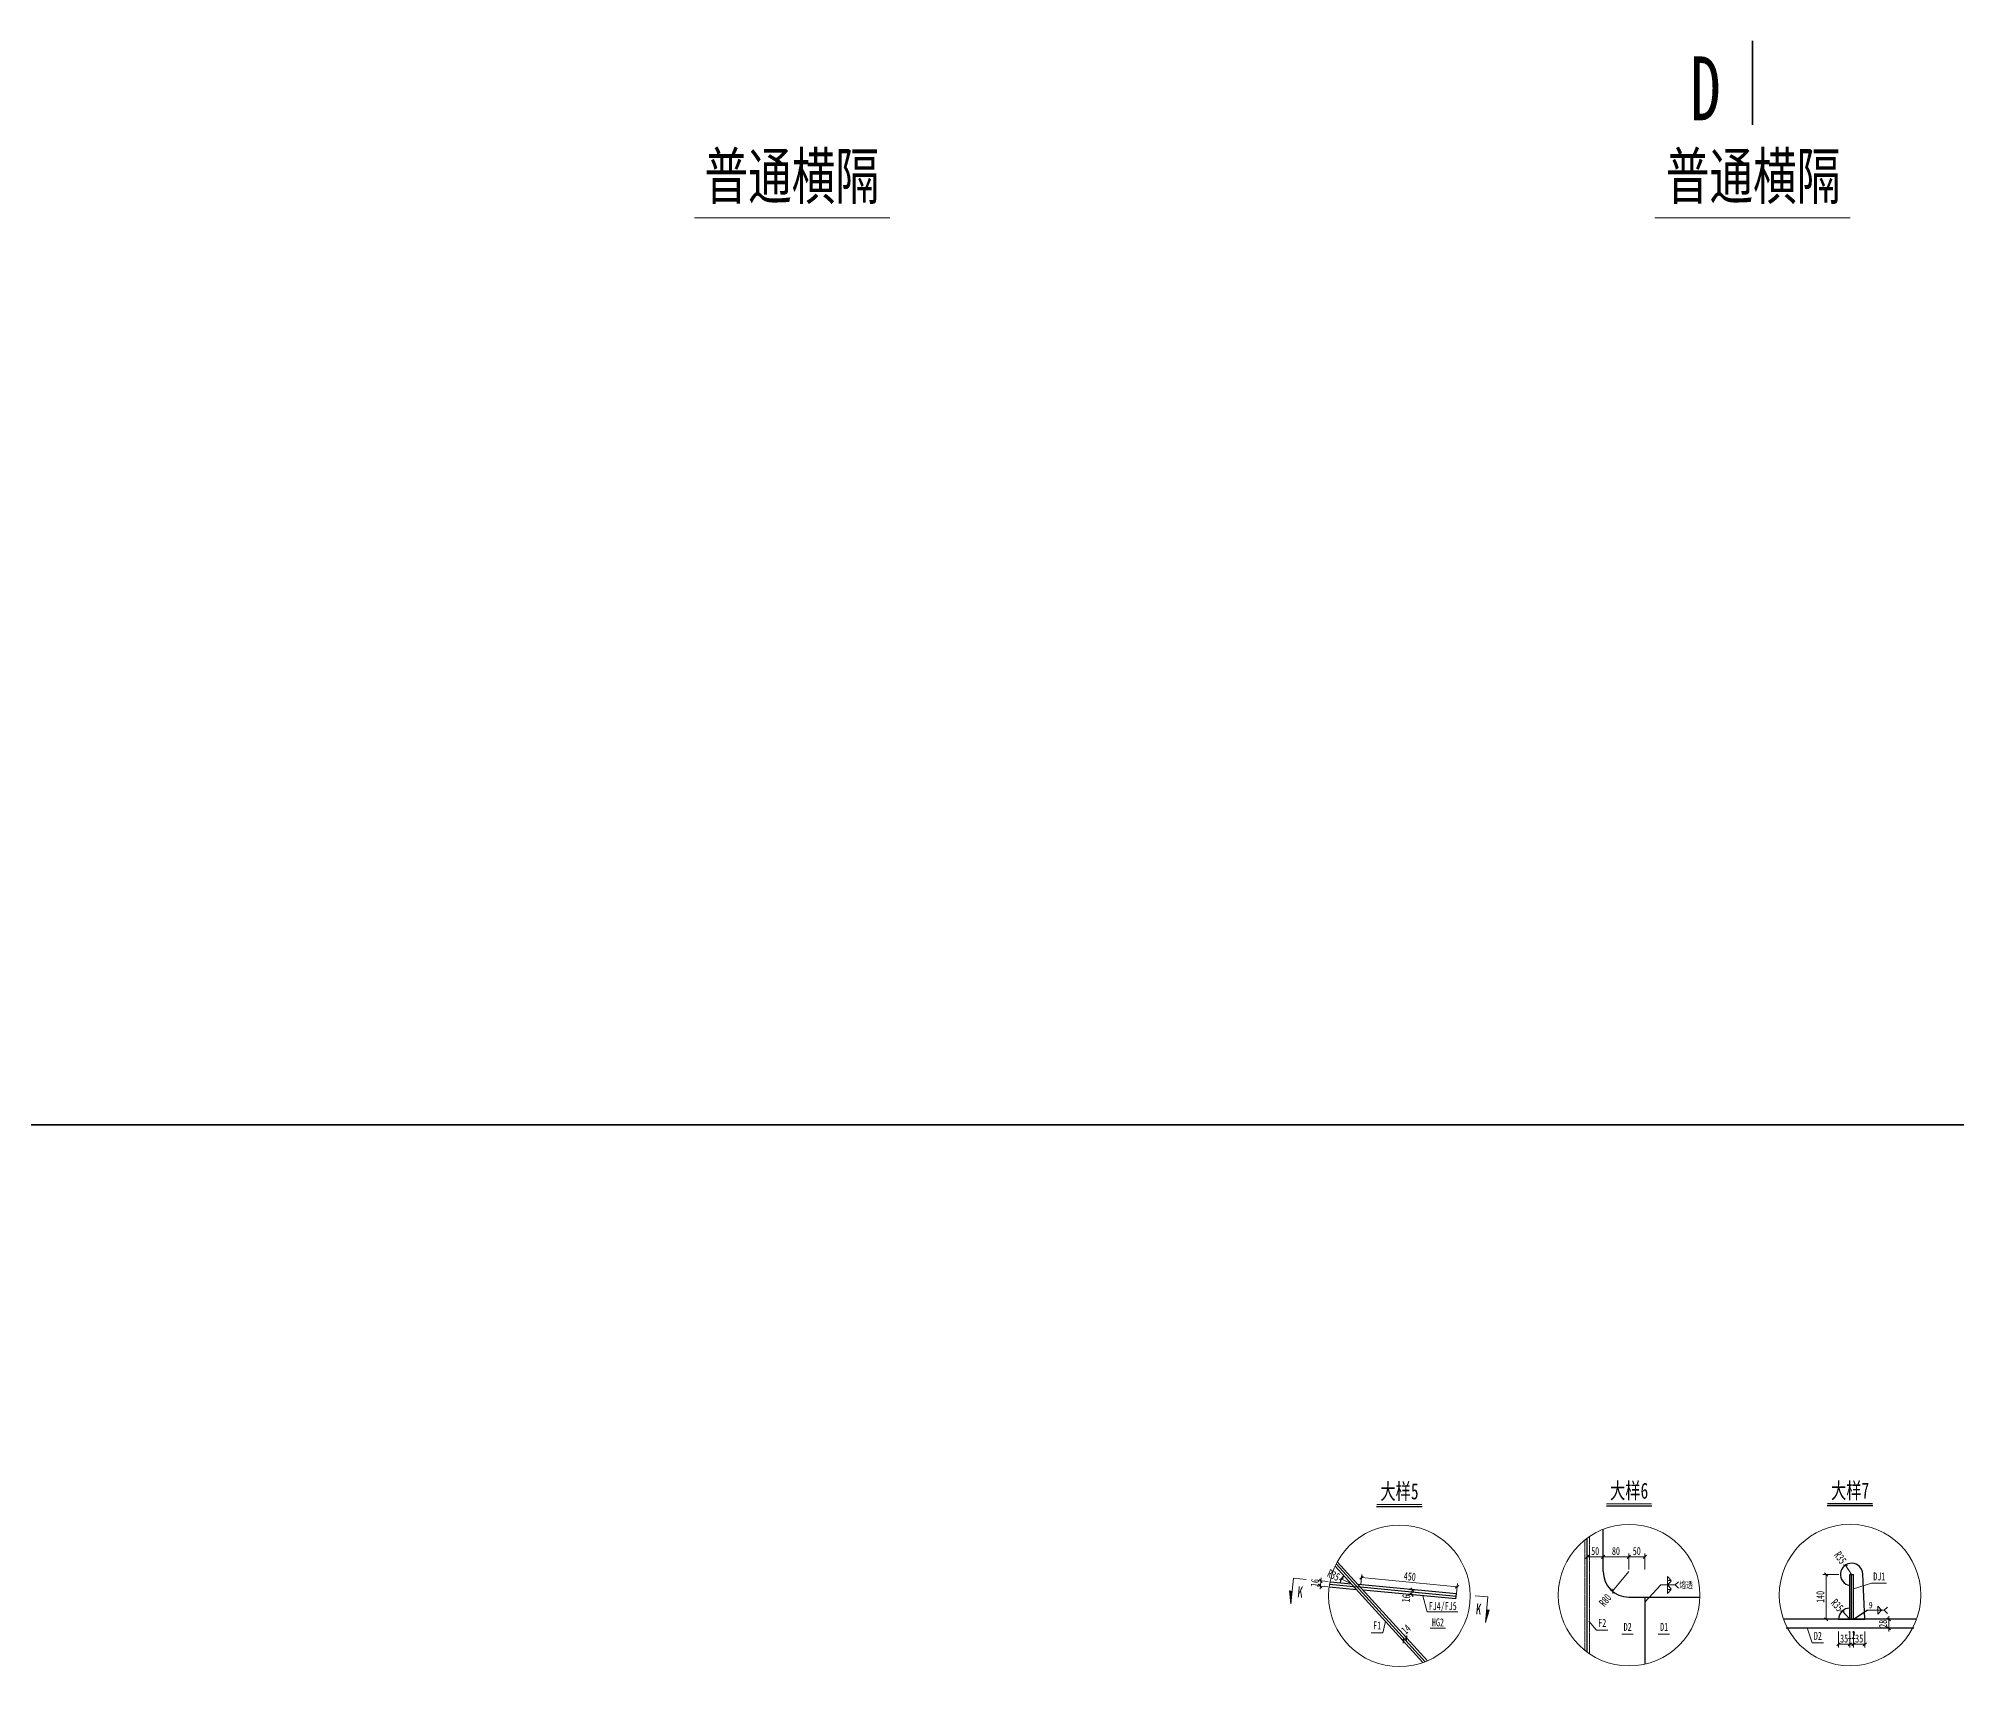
# Model space of a CAD drawing. Header units: millimetres. Extents: x 44597 to 300567, y -113054 to 73044.
# Drawn here: x 58211 to 64205, y -52674 to -47537 of the extents above; entities that cross this region are included whole.
import ezdxf
from ezdxf.enums import TextEntityAlignment as Align

# ---------------------------------------------------------------- set-up
doc = ezdxf.new("R2010")
doc.units = ezdxf.units.MM
doc.linetypes.add('DASHED', pattern=[0.75, 0.5, -0.25])
doc.layers.get('Defpoints').update_dxf_attribs({"color": 8})
for name, color, linetype, lineweight in [('Dim', 4, 'Continuous', 15), ('文字', 7, 'Continuous', 15), ('标注线及字体', 2, 'Continuous', 15), ('粗线', 3, 'Continuous', 35), ('细实线', 4, 'Continuous', 15), ('虚线', 7, 'DASHED', 13), ('钢板粗线', 1, 'Continuous', 25)]:
    doc.layers.add(name, color=color, linetype=linetype, lineweight=lineweight)
doc.layers.add('Text', color=4, linetype='Continuous')
doc.styles.add('111', font='', dxfattribs={"width": 0.7})
doc.styles.add('BM_Dim', font='', dxfattribs={"width": 0.85})
doc.styles.add('SMEDI', font='', dxfattribs={"width": 0.75})
doc.styles.get("Standard").update_dxf_attribs({"font": ''})
doc.styles.get('111').set_extended_font_data('仿宋_GB2312')
doc.styles.get('BM_Dim').set_extended_font_data('仿宋_GB2312')
doc.styles.get('SMEDI').set_extended_font_data('仿宋_GB2312')
doc.styles.get('Standard').set_extended_font_data('仿宋_GB2312')
doc.dimstyles.new('200', dxfattribs={"dimscale": 0, "dimtxt": 2.5, "dimasz": 1, "dimexe": 1, "dimexo": 1, "dimgap": 0.6, "dimtad": 1, "dimdec": 0, "dimdsep": 46, "dimtxsty": '111', "dimblk": 'OBLIQUE', "dimcen": 0, "dimclrd": 4, "dimclre": 4, "dimclrt": 4, "dimadec": 1, "dimazin": 2, "dimtfac": 1, "dimtdec": 0, "dimtix": 1, "dimtmove": 2, "dimatfit": 3, "dimfxl": 4, "dimfxlon": 1, "dimtolj": 1, "dimlwd": -1, "dimlwe": -1, "dimarcsym": 0})
doc.dimstyles.new('MSteel_1.0_1.0', dxfattribs={"dimtxt": 3, "dimasz": 1.2, "dimexe": 1, "dimexo": 1, "dimgap": 1, "dimtad": 3, "dimtoh": 1, "dimdec": 0, "dimzin": 0, "dimdsep": 46, "dimtxsty": 'Standard', "dimblk": 'ARCHTICK', "dimcen": 0.09, "dimclrd": 3, "dimclre": 3, "dimadec": 0, "dimazin": 0, "dimtfac": 1, "dimtdec": 4, "dimtofl": 0, "dimtmove": 0, "dimatfit": 3, "dimfxl": 1, "dimtolj": 1, "dimtzin": 0, "dimarcsym": 0})

# ---------------------------------------------------------------- blocks, each defined once
blk = doc.blocks.new('12-140加劲 有过焊孔')
at = {"layer": 'Defpoints'}
blk.add_line((0, 0), (0, 140), dxfattribs=at)
at = {"layer": '钢板粗线', "color": 7}
for p, q in [((-6, 0), (-6, 140)), ((-6, 140), (6, 140)), ((6, 0), (6, 140)), ((41, 0), (35, 141.5)), ((-41, 0), (41, 0))]:
    blk.add_line(p, q, dxfattribs=at)
for centre, start, end in [((0, 140), 2.44105, 260.12911), ((-6, 0), 90, 180)]:
    blk.add_arc(centre, 35, start, end, dxfattribs=at)
blk = doc.blocks.new('_Oblique')
at = {"color": 0, "linetype": 'ByBlock', "lineweight": -2}
blk.add_line((-0.5, -0.5), (0.5, 0.5), dxfattribs=at)
blk = doc.blocks.new('*D127')
at = {"layer": 'Defpoints', "color": 0, "transparency": 16777216}
for p in [(63876.6, -52336.6), (63796.7, -52476.6), (63876.6, -52476.6)]:
    blk.add_point(p, dxfattribs=at)
at = {"layer": '细实线', "color": 4, "transparency": 16777216}
for p, q in [((63836.7, -52336.6), (63786.7, -52336.6)), ((63796.7, -52336.6), (63796.7, -52476.6)), ((63836.7, -52476.6), (63786.7, -52476.6))]:
    blk.add_line(p, q, dxfattribs=at)
at = {"layer": '细实线', "color": 4, "transparency": 16777216, "xscale": 10, "yscale": 10, "zscale": 10}
for p, rotation in [((63796.7, -52336.6), 90), ((63796.7, -52476.6), 270)]:
    blk.add_blockref('_Oblique', p, dxfattribs=dict(at, rotation=rotation))
at = {"layer": '细实线', "color": 4, "transparency": 16777216, "insert": (63778.8, -52406.6), "char_height": 25, "attachment_point": 5, "rotation": 90, "style": '111'}
blk.add_mtext('\\A1;140', dxfattribs=at)
blk = doc.blocks.new('*D128')
at = {"layer": 'Defpoints', "color": 0, "transparency": 16777216}
for p in [(63870.6, -52488.6), (63882.6, -52488.6), (63882.6, -52554.6)]:
    blk.add_point(p, dxfattribs=at)
at = {"layer": '细实线', "color": 4, "transparency": 16777216}
for p, q in [((63870.6, -52514.6), (63870.6, -52564.6)), ((63870.6, -52554.6), (63882.6, -52554.6)), ((63882.6, -52514.6), (63882.6, -52564.6))]:
    blk.add_line(p, q, dxfattribs=at)
at = {"layer": '细实线', "color": 4, "transparency": 16777216, "xscale": 10, "yscale": 10, "zscale": 10, "rotation": 180}
blk.add_blockref('_Oblique', (63870.6, -52554.6), dxfattribs=at)
at = {"layer": '细实线', "color": 4, "transparency": 16777216, "xscale": 10, "yscale": 10, "zscale": 10}
blk.add_blockref('_Oblique', (63882.6, -52554.6), dxfattribs=at)
at = {"layer": '细实线', "color": 4, "transparency": 16777216, "insert": (63876.6, -52525.4), "char_height": 25, "attachment_point": 5, "style": '111'}
blk.add_mtext('\\A1;12', dxfattribs=at)
blk = doc.blocks.new('*D129')
at = {"layer": 'Defpoints', "color": 0, "transparency": 16777216}
for p in [(63882.6, -52488.6), (63917.6, -52488.6), (63917.6, -52554.6)]:
    blk.add_point(p, dxfattribs=at)
at = {"layer": '细实线', "color": 4, "transparency": 16777216}
for p, q in [((63882.6, -52514.6), (63882.6, -52564.6)), ((63882.6, -52554.6), (63917.6, -52554.6)), ((63917.6, -52514.6), (63917.6, -52564.6))]:
    blk.add_line(p, q, dxfattribs=at)
at = {"layer": '细实线', "color": 4, "transparency": 16777216, "xscale": 10, "yscale": 10, "zscale": 10, "rotation": 180}
blk.add_blockref('_Oblique', (63882.6, -52554.6), dxfattribs=at)
at = {"layer": '细实线', "color": 4, "transparency": 16777216, "xscale": 10, "yscale": 10, "zscale": 10}
blk.add_blockref('_Oblique', (63917.6, -52554.6), dxfattribs=at)
at = {"layer": '细实线', "color": 4, "transparency": 16777216, "insert": (63900.1, -52536.7), "char_height": 25, "attachment_point": 5, "style": '111'}
blk.add_mtext('\\A1;35', dxfattribs=at)
blk = doc.blocks.new('*D130')
at = {"layer": 'Defpoints', "color": 0, "transparency": 16777216}
for p in [(63835.6, -52488.6), (63870.6, -52488.6), (63835.6, -52554.6)]:
    blk.add_point(p, dxfattribs=at)
at = {"layer": '细实线', "color": 4, "transparency": 16777216}
for p, q in [((63835.6, -52514.6), (63835.6, -52564.6)), ((63870.6, -52554.6), (63835.6, -52554.6)), ((63870.6, -52514.6), (63870.6, -52564.6))]:
    blk.add_line(p, q, dxfattribs=at)
at = {"layer": '细实线', "color": 4, "transparency": 16777216, "xscale": 10, "yscale": 10, "zscale": 10, "rotation": 180}
blk.add_blockref('_Oblique', (63835.6, -52554.6), dxfattribs=at)
at = {"layer": '细实线', "color": 4, "transparency": 16777216, "xscale": 10, "yscale": 10, "zscale": 10}
blk.add_blockref('_Oblique', (63870.6, -52554.6), dxfattribs=at)
at = {"layer": '细实线', "color": 4, "transparency": 16777216, "insert": (63853.1, -52536.7), "char_height": 25, "attachment_point": 5, "style": '111'}
blk.add_mtext('\\A1;35', dxfattribs=at)
blk = doc.blocks.new('*D131')
at = {"layer": 'Defpoints', "color": 0, "transparency": 16777216}
for p in [(63847.4, -52450.5), (63870.6, -52476.6)]:
    blk.add_point(p, dxfattribs=at)
at = {"layer": '细实线', "color": 4, "transparency": 16777216}
for p, q in [((63847.4, -52450.5), (63870.6, -52476.6)), ((63870.6, -52476.6), (63847.4, -52450.5))]:
    blk.add_line(p, q, dxfattribs=at)
at = {"layer": '细实线', "color": 4, "transparency": 16777216, "xscale": 10, "yscale": 10, "zscale": 10, "rotation": 131.6264481528553}
blk.add_blockref('_Oblique', (63847.4, -52450.5), dxfattribs=at)
at = {"layer": '细实线', "color": 4, "transparency": 16777216, "insert": (63831.5, -52432.6), "char_height": 25, "attachment_point": 5, "rotation": 311.62645, "style": '111'}
blk.add_mtext('\\A1;R35', dxfattribs=at)
blk = doc.blocks.new('*D132')
at = {"layer": 'Defpoints', "color": 0, "transparency": 16777216}
for p in [(63857.1, -52307.6), (63876.6, -52336.6)]:
    blk.add_point(p, dxfattribs=at)
at = {"layer": '细实线', "color": 4, "transparency": 16777216}
for p, q in [((63857.1, -52307.6), (63876.6, -52336.6)), ((63876.6, -52336.6), (63857.1, -52307.6))]:
    blk.add_line(p, q, dxfattribs=at)
at = {"layer": '细实线', "color": 4, "transparency": 16777216, "xscale": 10, "yscale": 10, "zscale": 10, "rotation": 123.9192235386756}
blk.add_blockref('_Oblique', (63857.1, -52307.6), dxfattribs=at)
at = {"layer": '细实线', "color": 4, "transparency": 16777216, "insert": (63841.3, -52284.1), "char_height": 25, "attachment_point": 5, "rotation": 303.91922, "style": '111'}
blk.add_mtext('\\A1;R35', dxfattribs=at)
blk = doc.blocks.new('*D133')
at = {"layer": 'Defpoints', "color": 0, "transparency": 16777216}
for p in [(64023.3, -52476.6), (63992.5, -52504.6), (64023.3, -52504.6)]:
    blk.add_point(p, dxfattribs=at)
at = {"layer": '细实线', "color": 4, "transparency": 16777216}
for p, q in [((64013.3, -52476.6), (63982.5, -52476.6)), ((63992.5, -52476.6), (63992.5, -52466.6)), ((63992.5, -52476.6), (63992.5, -52504.6)), ((64013.3, -52504.6), (63982.5, -52504.6)), ((63992.5, -52504.6), (63992.5, -52514.6))]:
    blk.add_line(p, q, dxfattribs=at)
at = {"layer": '细实线', "color": 4, "transparency": 16777216, "xscale": 10, "yscale": 10, "zscale": 10}
for p, rotation in [((63992.5, -52476.6), 270), ((63992.5, -52504.6), 90)]:
    blk.add_blockref('_Oblique', p, dxfattribs=dict(at, rotation=rotation))
at = {"layer": '细实线', "color": 4, "transparency": 16777216, "insert": (63974.7, -52490.6), "char_height": 25, "attachment_point": 5, "rotation": 90, "style": '111'}
blk.add_mtext('\\A1;28', dxfattribs=at)
blk = doc.blocks.new('*D158')
at = {"layer": 'Defpoints', "color": 0, "transparency": 16777216}
for p in [(63180.2, -52327), (63129.4, -52388.8)]:
    blk.add_point(p, dxfattribs=at)
at = {"layer": '细实线', "color": 4, "transparency": 16777216}
for p, q in [((63129.4, -52388.8), (63180.2, -52327)), ((63180.2, -52327), (63129.4, -52388.8))]:
    blk.add_line(p, q, dxfattribs=at)
at = {"layer": '细实线', "color": 4, "transparency": 16777216, "xscale": 10, "yscale": 10, "zscale": 10, "rotation": 230.5765100074238}
blk.add_blockref('_Oblique', (63129.4, -52388.8), dxfattribs=at)
at = {"layer": '细实线', "color": 4, "transparency": 16777216, "insert": (63106.6, -52416.6), "char_height": 25, "attachment_point": 5, "rotation": 50.57651, "style": '111'}
blk.add_mtext('\\A1;R80', dxfattribs=at)
blk = doc.blocks.new('*D159')
at = {"layer": 'Defpoints', "color": 0, "transparency": 16777216}
for p in [(63100.2, -52281.3), (63100.2, -52324.2), (63180.2, -52407)]:
    blk.add_point(p, dxfattribs=at)
at = {"layer": '细实线', "color": 4, "transparency": 16777216}
for p, q in [((63100.2, -52314.2), (63100.2, -52271.3)), ((63180.2, -52281.3), (63100.2, -52281.3)), ((63180.2, -52321.3), (63180.2, -52271.3))]:
    blk.add_line(p, q, dxfattribs=at)
at = {"layer": '细实线', "color": 4, "transparency": 16777216, "xscale": 10, "yscale": 10, "zscale": 10, "rotation": 180}
blk.add_blockref('_Oblique', (63100.2, -52281.3), dxfattribs=at)
at = {"layer": '细实线', "color": 4, "transparency": 16777216, "xscale": 10, "yscale": 10, "zscale": 10}
blk.add_blockref('_Oblique', (63180.2, -52281.3), dxfattribs=at)
at = {"layer": '细实线', "color": 4, "transparency": 16777216, "insert": (63140.2, -52263.4), "char_height": 25, "attachment_point": 5, "style": '111'}
blk.add_mtext('\\A1;80', dxfattribs=at)
blk = doc.blocks.new('*D160')
at = {"layer": 'Defpoints', "color": 0, "transparency": 16777216}
for p in [(63230.2, -52281.3), (63180.2, -52407), (63230.2, -52407)]:
    blk.add_point(p, dxfattribs=at)
at = {"layer": '细实线', "color": 4, "transparency": 16777216}
for p, q in [((63180.2, -52321.3), (63180.2, -52271.3)), ((63180.2, -52281.3), (63230.2, -52281.3)), ((63230.2, -52321.3), (63230.2, -52271.3))]:
    blk.add_line(p, q, dxfattribs=at)
at = {"layer": '细实线', "color": 4, "transparency": 16777216, "xscale": 10, "yscale": 10, "zscale": 10, "rotation": 180}
blk.add_blockref('_Oblique', (63180.2, -52281.3), dxfattribs=at)
at = {"layer": '细实线', "color": 4, "transparency": 16777216, "xscale": 10, "yscale": 10, "zscale": 10}
blk.add_blockref('_Oblique', (63230.2, -52281.3), dxfattribs=at)
at = {"layer": '细实线', "color": 4, "transparency": 16777216, "insert": (63205.2, -52263.4), "char_height": 25, "attachment_point": 5, "style": '111'}
blk.add_mtext('\\A1;50', dxfattribs=at)
blk = doc.blocks.new('_ArchTick')
at = {"color": 0, "linetype": 'ByBlock', "const_width": 0.15}
blk.add_lwpolyline([(-0.5, -0.5), (0.5, 0.5)], dxfattribs=at)
blk = doc.blocks.new('全融透1')
at = {"layer": 'Dim'}
blk.add_line((0, 0), (4.48, 0), dxfattribs=at)
for points in [[(2, 2.65), (2, 1.41), (3.23, 1.41)], [(2, -2.65), (2, -1.41), (3.23, -1.41)]]:
    blk.add_lwpolyline(points, close=True, dxfattribs=at)
for points in [[(3.23, 1.21), (2, 0), (2, 1.21)], [(3.23, -1.21), (2, 0), (2, -1.21)], [(5.48, 1), (4.48, 0), (5.48, -1)]]:
    blk.add_lwpolyline(points, dxfattribs=at)
at = {"layer": 'Text', "style": 'SMEDI', "width": 0.75}
blk.add_text('熔透', height=2, dxfattribs=at).set_placement((5.77, 0), align=Align.MIDDLE_LEFT)
blk = doc.blocks.new('角焊缝2')
at = {"layer": 'Dim'}
blk.add_line((-3138.01, 370.22), (-3132.7, 370.22), dxfattribs=at)
blk.add_lwpolyline([(-3134.75, 371.45), (-3134.75, 368.99), (-3133.52, 370.22)], close=True, dxfattribs=at)
blk.add_lwpolyline([(-3131.7, 369.22), (-3132.7, 370.22), (-3131.7, 371.22)], dxfattribs=at)
blk = doc.blocks.new('*D153')
at = {"layer": 'Defpoints', "color": 0, "transparency": 16777216}
for p in [(62485.2, -52554.5), (62486, -52534.5), (62495.6, -52545)]:
    blk.add_point(p, dxfattribs=at)
at = {"layer": '细实线', "color": 4, "transparency": 16777216}
for p, q in [((62478.5, -52547.1), (62468.9, -52536.6)), ((62475.6, -52543.9), (62486, -52534.5)), ((62488.8, -52537.6), (62479.3, -52527.1))]:
    blk.add_line(p, q, dxfattribs=at)
at = {"layer": '细实线', "color": 4, "transparency": 16777216, "xscale": 10, "yscale": 10, "zscale": 10}
for p, rotation in [((62475.6, -52543.9), 222.3094118038013), ((62486, -52534.5), 42.30941180380134)]:
    blk.add_blockref('_Oblique', p, dxfattribs=dict(at, rotation=rotation))
at = {"layer": '细实线', "color": 4, "transparency": 16777216, "insert": (62484, -52507.5), "char_height": 25, "attachment_point": 5, "rotation": 42.30941, "style": '111'}
blk.add_mtext('\\A1;14', dxfattribs=at)
blk = doc.blocks.new('*D154')
at = {"layer": 'Defpoints', "color": 0, "transparency": 16777216}
for p in [(62216.7, -52372.6), (62249.7, -52375.7), (62251.2, -52359.8)]:
    blk.add_point(p, dxfattribs=at)
at = {"layer": '细实线', "color": 4, "transparency": 16777216}
for p, q in [((62239.7, -52374.8), (62206.8, -52371.6)), ((62241.2, -52358.8), (62208.3, -52355.7)), ((62216.7, -52372.6), (62215.8, -52382.5)), ((62218.2, -52356.6), (62216.7, -52372.6)), ((62218.2, -52356.6), (62219.2, -52346.7))]:
    blk.add_line(p, q, dxfattribs=at)
at = {"layer": '细实线', "color": 4, "transparency": 16777216, "xscale": 10, "yscale": 10, "zscale": 10}
for p, rotation in [((62216.7, -52372.6), 84.53054920600694), ((62218.2, -52356.6), 264.5305492060069)]:
    blk.add_blockref('_Oblique', p, dxfattribs=dict(at, rotation=rotation))
at = {"layer": '细实线', "color": 4, "transparency": 16777216, "insert": (62199.7, -52362.9), "char_height": 25, "attachment_point": 5, "rotation": 84.53055, "style": '111'}
blk.add_mtext('\\A1;16', dxfattribs=at)
blk = doc.blocks.new('*D155')
at = {"layer": 'Defpoints', "color": 0, "transparency": 16777216}
for p in [(62282, -52350.4), (62313.4, -52365.7)]:
    blk.add_point(p, dxfattribs=at)
at = {"layer": '细实线', "color": 4, "transparency": 16777216}
for p, q in [((62282, -52350.4), (62313.4, -52365.7)), ((62313.4, -52365.7), (62282, -52350.4))]:
    blk.add_line(p, q, dxfattribs=at)
at = {"layer": '细实线', "color": 4, "transparency": 16777216, "xscale": 10, "yscale": 10, "zscale": 10, "rotation": 154.0160617728348}
blk.add_blockref('_Oblique', (62282, -52350.4), dxfattribs=at)
at = {"layer": '细实线', "color": 4, "transparency": 16777216, "insert": (62257.9, -52338.7), "char_height": 25, "attachment_point": 5, "rotation": 334.01606, "style": '111'}
blk.add_mtext('\\A1;R35', dxfattribs=at)
blk = doc.blocks.new('*D156')
at = {"layer": 'Defpoints', "color": 0, "transparency": 16777216}
for p in [(62342.2, -52376.5), (62643.7, -52375), (62640.8, -52405.1)]:
    blk.add_point(p, dxfattribs=at)
at = {"layer": '细实线', "color": 4, "transparency": 16777216}
for p, q in [((62343.1, -52366.6), (62346, -52336.4)), ((62345.1, -52346.4), (62643.7, -52375)), ((62641.8, -52395.2), (62644.7, -52365))]:
    blk.add_line(p, q, dxfattribs=at)
at = {"layer": '细实线', "color": 4, "transparency": 16777216, "xscale": 10, "yscale": 10, "zscale": 10}
for p, rotation in [((62345.1, -52346.4), 174.5305492061997), ((62643.7, -52375), 354.5305492061997)]:
    blk.add_blockref('_Oblique', p, dxfattribs=dict(at, rotation=rotation))
at = {"layer": '细实线', "color": 4, "transparency": 16777216, "insert": (62496.1, -52342.9), "char_height": 25, "attachment_point": 5, "rotation": 354.53055, "style": '111'}
blk.add_mtext('\\A1;450', dxfattribs=at)
blk = doc.blocks.new('*D157')
at = {"layer": 'Defpoints', "color": 0, "transparency": 16777216}
for p in [(62501.8, -52399.9), (62522.8, -52401.9), (62524.3, -52385.9)]:
    blk.add_point(p, dxfattribs=at)
at = {"layer": '细实线', "color": 4, "transparency": 16777216}
for p, q in [((62514.4, -52385), (62493.4, -52383)), ((62503.4, -52383.9), (62501.8, -52399.9)), ((62512.8, -52400.9), (62491.9, -52398.9))]:
    blk.add_line(p, q, dxfattribs=at)
at = {"layer": '细实线', "color": 4, "transparency": 16777216, "xscale": 10, "yscale": 10, "zscale": 10}
for p, rotation in [((62503.4, -52383.9), 84.53054920626383), ((62501.8, -52399.9), 264.5305492062638)]:
    blk.add_blockref('_Oblique', p, dxfattribs=dict(at, rotation=rotation))
at = {"layer": '细实线', "color": 4, "transparency": 16777216, "insert": (62484.4, -52411.1), "char_height": 25, "attachment_point": 5, "rotation": 84.53055, "style": '111'}
blk.add_mtext('\\A1;16', dxfattribs=at)
blk = doc.blocks.new('*D206')
at = {"layer": 'Defpoints', "color": 0, "transparency": 16777216}
for p in [(63100.2, -52281.3), (63050.2, -52407), (63100.2, -52407)]:
    blk.add_point(p, dxfattribs=at)
at = {"layer": '细实线', "color": 4, "transparency": 16777216}
for p, q in [((63050.2, -52321.3), (63050.2, -52271.3)), ((63050.2, -52281.3), (63100.2, -52281.3)), ((63100.2, -52321.3), (63100.2, -52271.3))]:
    blk.add_line(p, q, dxfattribs=at)
at = {"layer": '细实线', "color": 4, "transparency": 16777216, "xscale": 10, "yscale": 10, "zscale": 10, "rotation": 180}
blk.add_blockref('_Oblique', (63050.2, -52281.3), dxfattribs=at)
at = {"layer": '细实线', "color": 4, "transparency": 16777216, "xscale": 10, "yscale": 10, "zscale": 10}
blk.add_blockref('_Oblique', (63100.2, -52281.3), dxfattribs=at)
at = {"layer": '细实线', "color": 4, "transparency": 16777216, "insert": (63075.2, -52263.4), "char_height": 25, "attachment_point": 5, "style": '111'}
blk.add_mtext('\\A1;50', dxfattribs=at)
blk = doc.blocks.new('剖面箭头')
at = {"ltscale": 10}
h = blk.add_hatch(dxfattribs=at)
h.set_pattern_fill('ANSI31', color=2, style=0)
h.set_pattern_definition([(45, (-182.99888, -777.8594), (-0.088388348, 0.088388348), [])])
h.paths.add_polyline_path([(6, -3), (3.15, -3), (3, -3.6)])
at = {"color": 3, "ltscale": 10}
blk.add_line((0, 0), (0, -3), dxfattribs=at)
at = {"color": 2, "ltscale": 10}
for p, q in [((0, -3), (6, -3)), ((6, -3), (3, -3.6)), ((3, -3.6), (3.15, -3))]:
    blk.add_line(p, q, dxfattribs=at)

msp = doc.modelspace()

# ---------------------------------------------------------------- linework, layer by layer
at = {"color": 4}
for p, q in [((62392.5, -52123.7), (62534.5, -52123.7)), ((63110.2, -52121.7), (63252.1, -52121.7)), ((63800.6, -52121.2), (63942.5, -52121.2))]:
    msp.add_line(p, q, dxfattribs=at)
at = {"color": 6, "const_width": 3.6}
for points in [[(62392.5, -52117.7), (62534.5, -52117.7)], [(63110.2, -52115.7), (63252.1, -52115.7)], [(63800.6, -52115.2), (63942.5, -52115.2)]]:
    msp.add_lwpolyline(points, dxfattribs=at)
at = {"layer": 'Defpoints'}
for p, q in [((63050.2, -52579.4), (63050.2, -52222.9)), ((62266.1, -52303.4), (62544.3, -52609)), ((62245.3, -52367.2), (62331.8, -52375.5)), ((62640.8, -52405.1), (62331.8, -52375.5))]:
    msp.add_line(p, q, dxfattribs=at)
for points in [[(47566.6, -36314.1), (69566.6, -36314.1), (69566.6, -50931.3), (47566.6, -50931.3)], [(57191.6, -50931.3), (66816.6, -50931.3), (66816.6, -57326.3), (57191.6, -57326.3)]]:
    msp.add_lwpolyline(points, close=True, dxfattribs=at)
at = {"layer": '粗线'}
msp.add_line((63566.6, -47807.1), (63566.6, -47543.8), dxfattribs=at)
at = {"layer": '细实线'}
for p, q in [((60871.7, -48096.9), (60261.4, -48096.9)), ((63261.4, -48096.9), (63871.7, -48096.9)), ((63938.6, -52363.8), (63882.6, -52381)), ((63938.6, -52363.8), (63985.6, -52363.8)), ((62550.4, -52453.5), (62536.5, -52403)), ((62411.3, -52518.8), (62420.5, -52483.4)), ((62550.4, -52453.5), (62646.4, -52453.5)), ((63078.9, -52510.8), (63055.5, -52482.3)), ((63752.8, -52549.6), (63737.2, -52502.8)), ((62375.7, -52518.8), (62411.3, -52518.8)), ((62559.8, -52504.5), (62607.3, -52504.5)), ((63078.9, -52510.8), (63114.5, -52510.8)), ((63158.4, -52523.1), (63194, -52523.1)), ((63272.4, -52523.1), (63307.9, -52523.1)), ((63752.8, -52549.6), (63788.4, -52549.6))]:
    msp.add_line(p, q, dxfattribs=at)
for centre in [(62463.5, -52403.1), (63181.2, -52401.1), (63871.6, -52400.7)]:
    msp.add_circle(centre, 221.2, dxfattribs=at)
at = {"layer": '虚线', "color": 2, "ltscale": 2}
for p, q in [((63043.2, -52574), (63043.2, -52228.3)), ((63057.2, -52584.3), (63057.2, -52218))]:
    msp.add_line(p, q, dxfattribs=at)
at = {"layer": '钢板粗线'}
for p, q in [((63100.2, -52327), (63100.2, -52195.3)), ((62262.8, -52310.1), (62537.2, -52611.6)), ((62269.6, -52296.8), (62551.2, -52606.2)), ((62244.1, -52375.2), (62329.5, -52383.3)), ((62246.7, -52359.3), (62313.4, -52365.7)), ((63180.2, -52407), (63402.2, -52407)), ((63230.2, -52407), (63230.2, -52616.8)), ((64079.3, -52476.6), (63663.8, -52476.6)), ((64070.9, -52504.6), (63672.3, -52504.6))]:
    msp.add_line(p, q, dxfattribs=at)
at = {"layer": '钢板粗线', "color": 7}
for p, q in [((62641.6, -52397.2), (62334.2, -52367.7)), ((62640, -52413.1), (62350.2, -52385.3)), ((62640, -52413.1), (62641.6, -52397.2))]:
    msp.add_line(p, q, dxfattribs=at)
at = {"layer": '钢板粗线'}
for centre, radius, start, end in [((62313.4, -52365.7), 35, 132.30941, 174.53055), ((63180.2, -52327), 80, 180, 270)]:
    msp.add_arc(centre, radius, start, end, dxfattribs=at)

# ---------------------------------------------------------------- block references
at = {"layer": 'Dim', "yscale": 13.33333333333334, "zscale": 13.33333333333334}
for p, xscale, rotation in [((62172.1, -52352.2), 13.33333333333334, 264.5305492062463), ((62700.4, -52402.8), -13.33333333333334, 84.53054920624876)]:
    msp.add_blockref('剖面箭头', p, dxfattribs=dict(at, xscale=xscale, rotation=rotation))
at = {"layer": '细实线', "rotation": 359.9999999999936}
msp.add_blockref('12-140加劲 有过焊孔', (63876.6, -52476.6), dxfattribs=at)
at = {"layer": '细实线', "color": 8}
for name, p, xscale, yscale, zscale in [('全融透1', (63280.7, -52369.2), 10, 10, 10), ('角焊缝2', (95305.5, -56150.5), 9.999999999999996, 9.999999999999996, 9.999999999999996)]:
    msp.add_blockref(name, p, dxfattribs=dict(at, xscale=xscale, yscale=yscale, zscale=zscale))

# ---------------------------------------------------------------- texts
at = {"layer": 'Text', "style": 'SMEDI', "width": 0.75}
msp.add_text('9', height=20, dxfattribs=at).set_placement((63930, -52432.2), align=Align.MIDDLE_LEFT)
at = {"layer": '文字', "style": 'BM_Dim', "width": 0.7}
msp.add_text('D', height=200, dxfattribs=at).set_placement((63419.8, -47792.8), align=Align.CENTER)
for s, height, p in [('普通横隔', 142.86, (60564.7, -48081.3)), ('普通横隔', 142.86, (63568.5, -48081.3)), ('DJ1', 25, (63963, -52362.5)), ('FJ4/FJ5', 25, (62598.9, -52455.2)), ('F1', 25, (62394, -52515.9)), ('HG2', 25, (62584, -52506.2)), ('F2', 25, (63097.3, -52507.8)), ('D2', 25, (63176.7, -52520.1)), ('D1', 25, (63290.7, -52520.1)), ('D2', 25, (63771.1, -52548.3))]:
    msp.add_text(s, height=height, dxfattribs=at).set_placement(p, align=Align.BOTTOM_CENTER)
for p in [(62152, -52408.4), (62709.5, -52461.8)]:
    msp.add_text('K', height=35, rotation=354.53055, dxfattribs=at).set_placement(p, align=Align.CENTER)
at = {"layer": '标注线及字体', "style": '111', "width": 0.7}
for s, p in [('大样5', (62463.7, -52075.6)), ('大样6', (63181.3, -52073.6)), ('大样7', (63871.8, -52073.1))]:
    msp.add_text(s, height=50, dxfattribs=at).set_placement(p, align=Align.MIDDLE)

# ---------------------------------------------------------------- dimensions: what is measured, and where the dimension line sits
at = {"layer": '细实线'}
for base, p1, p2, picture, middle in [((63100.2, -52281.3), (63050.2, -52407), (63100.2, -52407), '*D206', (63075.2, -52263.4)), ((63100.2, -52281.3), (63180.2, -52407), (63100.2, -52324.2), '*D159', (63140.2, -52263.4)), ((63230.2, -52281.3), (63180.2, -52407), (63230.2, -52407), '*D160', (63205.2, -52263.4)), ((63917.6, -52554.6), (63882.6, -52488.6), (63917.6, -52488.6), '*D129', (63900.1, -52536.7))]:
    dim = msp.add_linear_dim(base=base, p1=p1, p2=p2, dimstyle='200', override={"dimscale": 10, "dimblk": 'Oblique'}, dxfattribs=at)
    dim.commit()
    dim.dimension.update_dxf_attribs({"geometry": picture, "text_midpoint": middle})
for center, mpoint, picture, middle in [((63876.6, -52336.6), (63857.1, -52307.6), '*D132', (63841.3, -52284.1)), ((62313.4, -52365.7), (62282, -52350.4), '*D155', (62257.9, -52338.7)), ((63180.2, -52327), (63129.4, -52388.8), '*D158', (63106.6, -52416.6)), ((63870.6, -52476.6), (63847.4, -52450.5), '*D131', (63831.5, -52432.6))]:
    dim = msp.add_radius_dim(center=center, mpoint=mpoint, dimstyle='200', override={"dimscale": 10, "dimblk": 'Oblique'}, dxfattribs=at)
    dim.commit()
    dim.dimension.update_dxf_attribs({"geometry": picture, "text_midpoint": middle, "dimtype": 164})
dim = msp.add_aligned_dim(p1=(62342.2, -52376.5), p2=(62640.8, -52405.1), distance=30.3, text='450', dimstyle='200', override={"dimscale": 10, "dimtxsty": '111', "dimblk": 'Oblique'}, dxfattribs=at)
dim.commit()
dim.dimension.update_dxf_attribs({"geometry": '*D156', "text_midpoint": (62496.1, -52342.9)})
dim = msp.add_aligned_dim(p1=(62251.2, -52359.8), p2=(62249.7, -52375.7), distance=-33.1, dimstyle='200', override={"dimscale": 10, "dimblk": 'Oblique'}, dxfattribs=at)
dim.commit()
dim.dimension.update_dxf_attribs({"geometry": '*D154', "text_midpoint": (62199.7, -52362.9)})
for base, p1, p2, angle, picture, middle in [((62501.8, -52399.9), (62524.3, -52385.9), (62522.8, -52401.9), 264.53055, '*D157', (62484.4, -52411.1)), ((62486, -52534.5), (62485.2, -52554.5), (62495.6, -52545), 42.30941, '*D153', (62484, -52507.5))]:
    dim = msp.add_linear_dim(base=base, p1=p1, p2=p2, angle=angle, dimstyle='200', override={"dimscale": 10, "dimblk": 'Oblique'}, dxfattribs=at)
    dim.commit()
    dim.dimension.update_dxf_attribs({"geometry": picture, "text_midpoint": middle, "dimtype": 161})
for base, p1, p2, angle, picture, middle in [((63796.7, -52476.6), (63876.6, -52336.6), (63876.6, -52476.6), 90, '*D127', (63778.8, -52406.6)), ((63835.6, -52554.6), (63870.6, -52488.6), (63835.6, -52488.6), 180, '*D130', (63853.1, -52536.7)), ((63992.5, -52504.6), (64023.3, -52476.6), (64023.3, -52504.6), 90, '*D133', (63974.7, -52490.6))]:
    dim = msp.add_linear_dim(base=base, p1=p1, p2=p2, angle=angle, dimstyle='200', override={"dimscale": 10, "dimblk": 'Oblique'}, dxfattribs=at)
    dim.commit()
    dim.dimension.update_dxf_attribs({"geometry": picture, "text_midpoint": middle})
dim = msp.add_linear_dim(base=(63882.6, -52554.6), p1=(63870.6, -52488.6), p2=(63882.6, -52488.6), dimstyle='200', override={"dimscale": 10, "dimblk": 'Oblique'}, dxfattribs=at)
dim.commit()
dim.dimension.update_dxf_attribs({"geometry": '*D128', "text_midpoint": (63876.6, -52525.4), "dimtype": 160})

# ---------------------------------------------------------------- leaders
at = {"layer": 'Dim'}
for points in [[(63230.2, -52423.3), (63280.7, -52369.2)], [(63882.6, -52476.6), (63925.4, -52448.3)]]:
    msp.add_leader(points, dimstyle='MSteel_1.0_1.0', override={"dimscale": 10, "dimclrd": 256}, dxfattribs=at)

doc.saveas('drawing.dxf')
